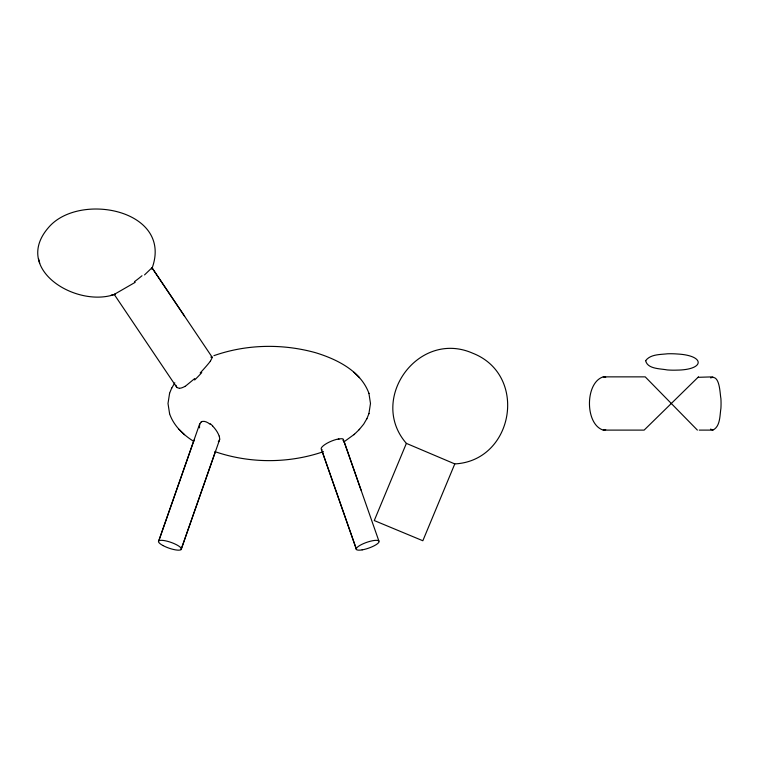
<?xml version="1.0" encoding="UTF-8"?>
<svg xmlns="http://www.w3.org/2000/svg" width="759" height="759" viewBox="0 0 759 759"><rect width="100%" height="100%" fill="white"/><g stroke="black" fill="none" stroke-linecap="round" stroke-linejoin="round"><path stroke-width="1.14" d="M135.216 282.32L114.211 294.426L114.875 294.388M218.288 441.738A11.584 5.569 33.8 0 0 218.896 441.235L219.74 438.93L219.266 436.121M169.589 393.266L168.005 403.484L169.589 413.702M368.902 413.702L370.487 403.484L368.902 393.266M194.067 440.106L158.764 540.892L199.683 423.883L201.268 421.985M215.461 451.425L181.088 549.601L219.702 439.423M152.483 267.054C172.16 209.531 78.794 191.648 48.491 227.567C12.239 269.189 76.166 307.774 114.476 294.454M171.572 388.38L174.817 382.811M359.111 429.717L363.675 424.158L366.92 418.598M169.494 393.494L171.714 388.029M366.777 418.94L368.997 413.475M406.378 443.379L374.263 520.551L422.839 540.75L454.793 463.91C513.72 460.95 528.558 375.088 472.743 353.229C418.313 329.207 367.821 399.281 406.378 443.379L454.802 463.92M151.544 269.028L152.056 267.87L212.311 357.423L210.338 361.265M343.789 441.994L354.462 434.214M698.479 376.862L644.135 430.106L603.253 430.106C584.857 424.404 584.857 382.564 603.253 376.862L645.226 376.862L697.388 430.106M353.922 434.736L359.557 429.281M194.731 378.532L184.978 386.559M144.533 274.91L151.961 267.775M710.585 377.887C720.006 374.121 719.817 393.219 720.917 398.636A52.267 31.887 -90 0 1 720.917 408.333C719.75 415.486 720.414 426.549 712.843 430.106L699.229 430.106M213.886 355.677C246.419 344.169 282.538 343.495 315.716 352.745C337.167 359.339 360.838 371.028 368.997 393.494M323.495 451.652C288.705 463.616 249.787 463.616 214.996 451.652M111.089 295.185L115.434 294.245M603.253 430.106L605.701 429.66M338.277 439.233L338.998 439.11M210.793 357.091L212.141 357.176M698.223 377.308L712.843 376.862M179.428 388.399L176.942 387.507L175.87 385.24M712.843 430.106L710.585 429.082M603.253 376.862L605.701 377.308M193.706 441.368C183.166 434.774 173.517 425.533 169.494 413.475M210.262 423.693L212.653 425.856M359.557 377.688L353.922 372.233M178.934 429.281L184.57 434.736M151.999 267.775L184.636 316.304M114.211 294.388L176.695 387.251M344.254 442.136L378.836 540.892M321.446 449.47L356.521 549.601L322.376 451.909M343.381 439.499L361.056 490.124M38.472 258.525L39.715 263.221M142.009 275.726A22.779 3.776 -35.8 0 1 134.485 281.655M212.577 425.96A15.256 6.499 47.6 0 1 219.161 436.074M201.182 421.881A10.256 5.939 48.7 0 1 210.015 424.243M199.56 427.877A15.076 9.696 38.3 0 1 199.921 424.025M322.11 449.85A12.097 3.387 -23 0 1 325.118 444.413A12.097 3.387 -23 0 1 338.58 438.958M339.178 438.977A12.078 2.751 -23 0 1 342.973 440.637M193.82 440.666A12.097 2.675 23.2 0 1 193.82 440.552M185.063 386.303A21.394 7.751 -51.4 0 1 179.522 388.247M201.771 372.593A23.965 3.937 -45.8 0 1 194.655 379.974M210.281 361.322A24.193 2.011 -46 0 1 200.186 372.944M645.662 360.677C647.484 369.149 660.273 368.542 667.152 369.927A52.267 31.887 1.2 0 0 676.838 370.126C705.092 369.861 705.386 355.421 677.17 353.988A52.267 31.887 1.2 0 0 667.484 353.789C660.197 354.652 650.435 354.149 645.662 360.677M163.033 545.579A12.087 3.055 19.3 0 0 181.287 549.336A12.087 3.055 19.3 0 0 165.453 540.816A12.087 3.055 19.3 0 0 163.033 545.579M362.147 549.867A12.087 3.055 -19.3 0 0 379.12 541.461A12.087 3.055 -19.3 0 0 361.758 544.412A12.087 3.055 -19.3 0 0 362.147 549.867"/></g></svg>
